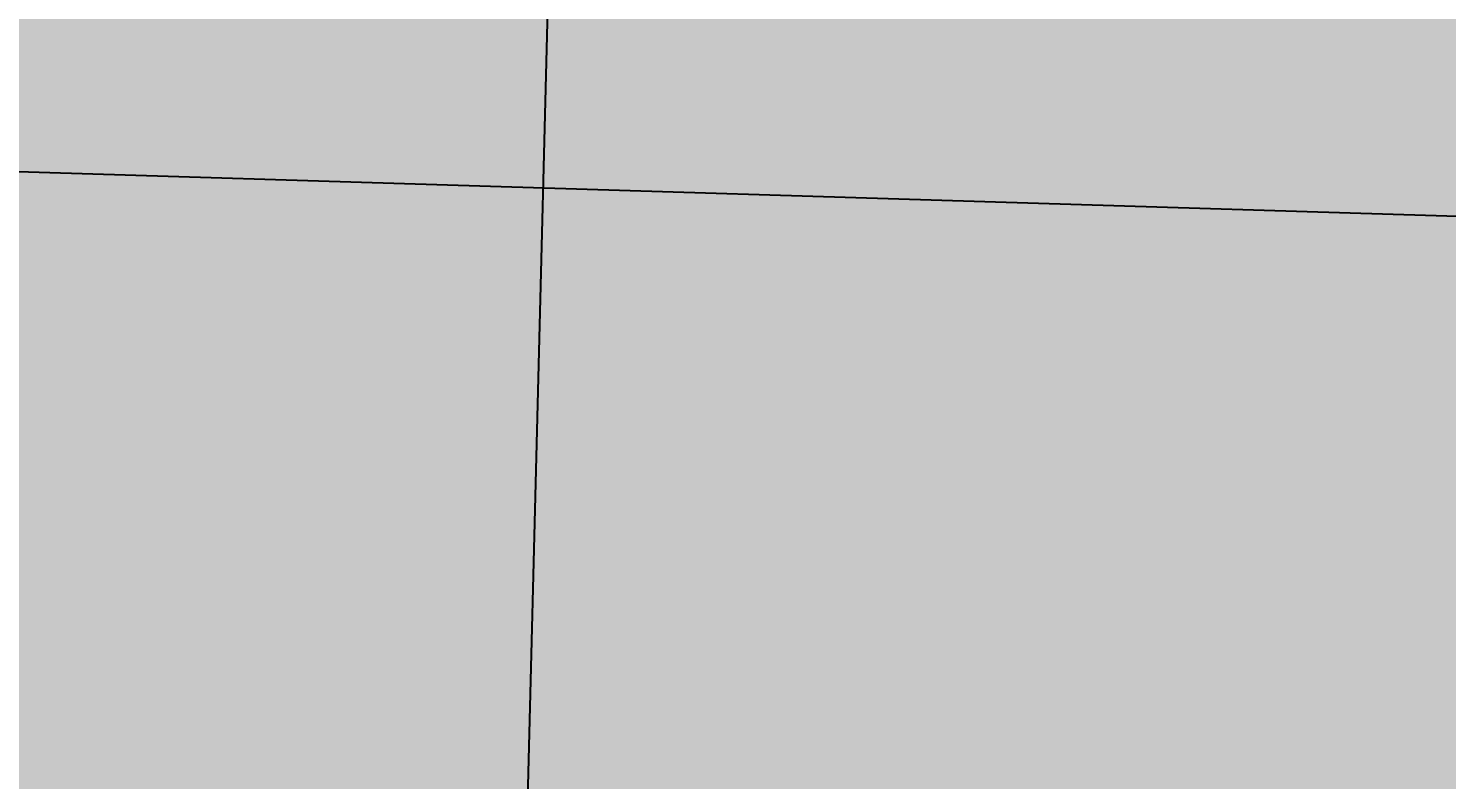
# Model space of a CAD drawing. Extents: x 383425 to 391668, y 6055101 to 6059545.
# Drawn here: x 385135.95308 to 385135.96717, y 6058451.29112 to 6058451.29859 of the extents above; entities that cross this region are included whole.
import ezdxf
from ezdxf.enums import TextEntityAlignment as Align

# ---------------------------------------------------------------- set-up
doc = ezdxf.new("R2010")
doc.units = 0
doc.header["$LTSCALE"] = 5
doc.linetypes.add('foc-UNSURVEYED', pattern=[12.5, 10, -2.5])
for name, color, linetype in [('AS-UNDERLAY-H', 141, 'Continuous'), ('CG-NOTES', 7, 'Continuous'), ('L-USEC', 7, 'foc-UNSURVEYED'), ('P-PROPOSED', 10, 'Continuous')]:
    doc.layers.add(name, color=color, linetype=linetype)
doc.styles.add('80L', font='ARIALN.TTF', dxfattribs={"height": 10})

# ---------------------------------------------------------------- blocks, each defined once
blk = doc.blocks.new('*U113')
at = {"layer": 'AS-UNDERLAY-H'}
h = blk.add_hatch(color=256, dxfattribs=at)
h.dxf.hatch_style = 1
edge = h.paths.add_edge_path()
edge.add_arc((0, 0), 11, 0, 360)
at = {"layer": 'CG-NOTES', "color": 182}
blk.add_circle((0, 0), 11, dxfattribs=at)
at = {"color": 182, "style": '80L'}
blk.add_attdef('#', text='', height=10, dxfattribs=at).set_placement((0, 0), align=Align.MIDDLE_CENTER)

msp = doc.modelspace()

# ---------------------------------------------------------------- linework, layer by layer
at = {"layer": 'L-USEC'}
msp.add_line((385139.66, 6058597.23), (385119.26, 6057793.02), dxfattribs=at)
at = {"layer": 'P-PROPOSED'}
msp.add_lwpolyline([(385022.067918, 6058454.837229), (385297.138154, 6058446.286799), (385551.739058, 6058440.169984), (385507.95464, 6058634.845204), (385475.383605, 6058785.108475), (385472.720089, 6058807.875142), (385467.783567, 6058838.944977), (385467.407024, 6058846.148678), (385540.184326, 6058823.939126), (385616.805857, 6058801.597948), (385738.801683, 6058763.190318), (385834.393886, 6058737.853192), (385904.922448, 6058717.003204), (385972.09851, 6058704.124062), (386013.078654, 6058691.613781), (386030.557077, 6058688.446619), (386063.492727, 6058687.397141), (386095.115042, 6058696.47588), (386126.469313, 6058694.795896), (386144.520831, 6058699.382151), (386201.754206, 6058703.531996), (386279.644689, 6058711.836195), (386457.891587, 6058724.158542)], dxfattribs=at)

# ---------------------------------------------------------------- block references
at = {"layer": 'CG-NOTES'}
msp.add_blockref('*U113', (385135.69048, 6058453.090905), dxfattribs=at).add_auto_attribs({'#': '234'})

doc.saveas('drawing.dxf')
